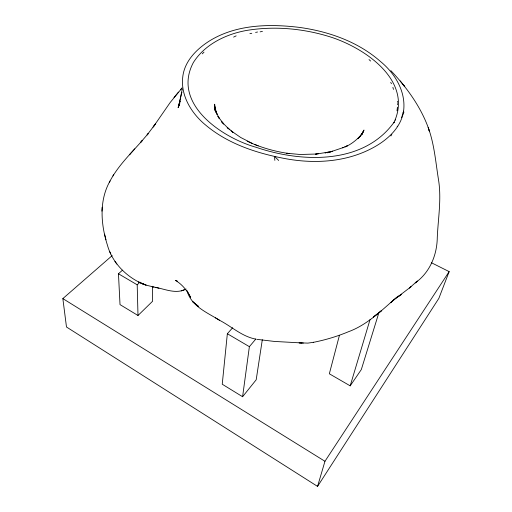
<?xml version="1.0" encoding="UTF-8"?>
<svg xmlns="http://www.w3.org/2000/svg" width="512" height="512" viewBox="0 0 512 512"><rect width="100%" height="100%" fill="white"/><g stroke="black" fill="none" stroke-linecap="round" stroke-linejoin="round"><path stroke-width="0.77" d="M110.048 181.005C98.931 200.589 100.826 224.326 107.398 245.075C112.211 262.733 126.368 276.851 142.912 284M397.498 104.685L397.562 103.571M102.182 207.187L101.926 211.155M397.421 107.238L397.018 110.79M403.59 111.117C406.112 91.68 394.989 73.299 380.352 61.395C357.952 41.67 328.512 31.373 299.245 27.379C269.235 23.744 236.57 24.429 210.01 40.608C196.704 48.858 184.019 61.472 182.662 77.869C180.781 96.365 192.013 114.003 205.888 125.261C228.205 143.923 256.576 153.197 284.755 158.534C313.869 164.006 345.126 162.336 371.744 148.422C386.496 140.755 400.896 128.384 403.59 111.117L403.872 112.57L403.021 112.371L403.008 113.99L402.131 115.654M232.64 327.763L227.347 333.728L222.24 384.224L242.598 396.73L256.192 379.782L262.31 339.706M242.598 396.73L249.376 346.669L255.872 338.97M181.338 94.56L181.824 92.211L178.701 106.221L182.227 89.318M401.645 117.594L401.894 116.467M179.834 101.51L178.272 107.507L180.045 101.261L178.074 107.68M394.016 122.144L393.824 122.854C413.92 80.589 364.122 47.475 329.805 36.768C303.392 28.525 274.995 25.933 247.622 30.272C226.72 33.754 204.928 44.102 193.37 62.528C171.424 103.75 221.971 137.766 256.294 147.347C301.152 162.643 363.315 165.082 394.061 122.227M339.405 335.437L329.338 373.792L350.189 385.843L361.312 369.574L379.014 312.301M112.186 255.603L62.848 298.598L66.483 327.002L317.555 486.4L324.96 461.293L449.152 271.616L431.302 262.675M350.189 385.843L370.035 319.616M449.152 271.616L438.861 298.355L317.555 486.4M179.891 102.931L179.104 104.922L179.526 103.859M362.08 134.317L363.994 130.042L361.728 134.342L363.296 131.462M395.149 120.262L395.533 119.437M109.331 182.362C117.472 166.342 130.637 153.779 142.368 140.442L140.576 142.464L148.282 133.523L147.078 134.963L155.213 124.262L153.037 127.187M390.906 135.962L391.827 134.304M112.934 175.942L113.626 174.797M362.995 132.019L360.698 135.514L362.093 133.786L358.016 138.394L360.403 136C355.814 140.384 350.925 144.659 344.902 146.918L347.277 145.875L342.758 147.808L343.546 147.469L327.584 152.832M153.632 126.394L155.456 123.776M155.002 124.422L170.221 102.445L182.099 87.949L180.563 89.664M173.997 97.517L178.477 92.096M129.882 154.285L129.427 154.797L134.778 148.845M202.323 53.837L203.994 52.122M122.47 270.163L118.464 273.773L120.019 304.614L137.997 315.494L152.608 301.222L152.525 286.272M397.152 126.63L397.632 126.17M393.997 299.661L390.835 302.547L393.997 299.661C380.096 311.821 366.259 325.197 348.608 331.674C337.229 336.422 325.344 339.987 313.267 342.362L313.626 342.291L307.904 343.11L299.072 342.829L303.341 343.053M137.997 315.494L137.197 284.813L140.019 282.17M417.402 280.973L415.194 282.931C429.85 272.531 437.075 255.053 437.28 237.427C438.138 218.234 441.619 198.938 438.509 179.757C435.667 162.182 434.362 144.205 428.147 127.366C420.211 105.984 406.432 87.053 390.835 70.618M416.275 281.971L409.376 288.038L411.008 286.739M410.733 286.957L397.798 296.838M392.742 300.813L398.323 296.102L394.803 299.014L401.696 294.227L399.194 295.968M233.613 37.101L236.154 35.859M152.147 286.797C163.398 288.102 175.117 294.912 186.093 289.024M181.216 290.899L184.218 289.773M329.043 152.378L332.653 151.219L325.062 152.89L328.659 152.115L315.546 154.138L318.534 153.747M260.109 31.859L262.445 31.328M255.597 32.422L257.542 32M249.907 33.651L251.782 33.28M316.352 154.029L300.147 154.49L286.752 153.254L289.376 153.485M301.67 342.944L274.355 341.427L256.832 339.341M153.978 287.072L145.325 284.973L138.586 282.016L146.093 285.011L142.406 283.795M287.462 153.325C273.549 151.187 259.917 147.213 247.168 141.203M155.782 287.507L158.938 288.211M255.77 339.11C242.093 336.57 231.699 326.586 219.686 320.346C207.155 312.512 191.066 306.246 186.97 290.47M177.491 281.139L175.334 280.378C182.176 284.269 187.066 290.566 190.611 297.478L187.693 291.872M254.816 144.512L258.202 145.869M252.115 143.341L240.64 137.453L231.226 130.918L232.909 132.294L227.194 127.494L229.901 129.683M215.379 317.811L219.686 320.346M227.347 333.728L249.376 346.669M118.464 273.773L137.197 284.813M62.848 298.598L324.96 461.293M369.03 59.578L370.592 61.03M228.147 128.262L221.35 121.478L223.75 124.064L217.882 116.32L219.443 118.707L216.179 112.326L217.088 114.432L214.778 106.848L215.341 111.13L214.451 104.218L214.906 108.045L214.778 104.506M278.656 160.454L274.49 156.39L274.854 160.365M400.192 80.915L404.762 86.688L403.142 84.634M114.938 261.472L116.864 264.077M390.688 82.413L391.501 83.725M109.574 251.398L110.758 253.971M428.934 129.83L429.485 131.578L428.147 127.366M392.909 87.341L393.446 89.414M104.614 234.163L105.958 239.77M397.376 101.306L397.491 102.362M214.867 107.008L214.963 110.067M379.155 312.563L373.35 317.05L381.651 310.56L379.155 312.563M198.669 306.566L192.346 301.382L198.669 306.566M216.09 111.885L214.432 108.243L216.563 113.562L216.07 111.904"/></g></svg>
